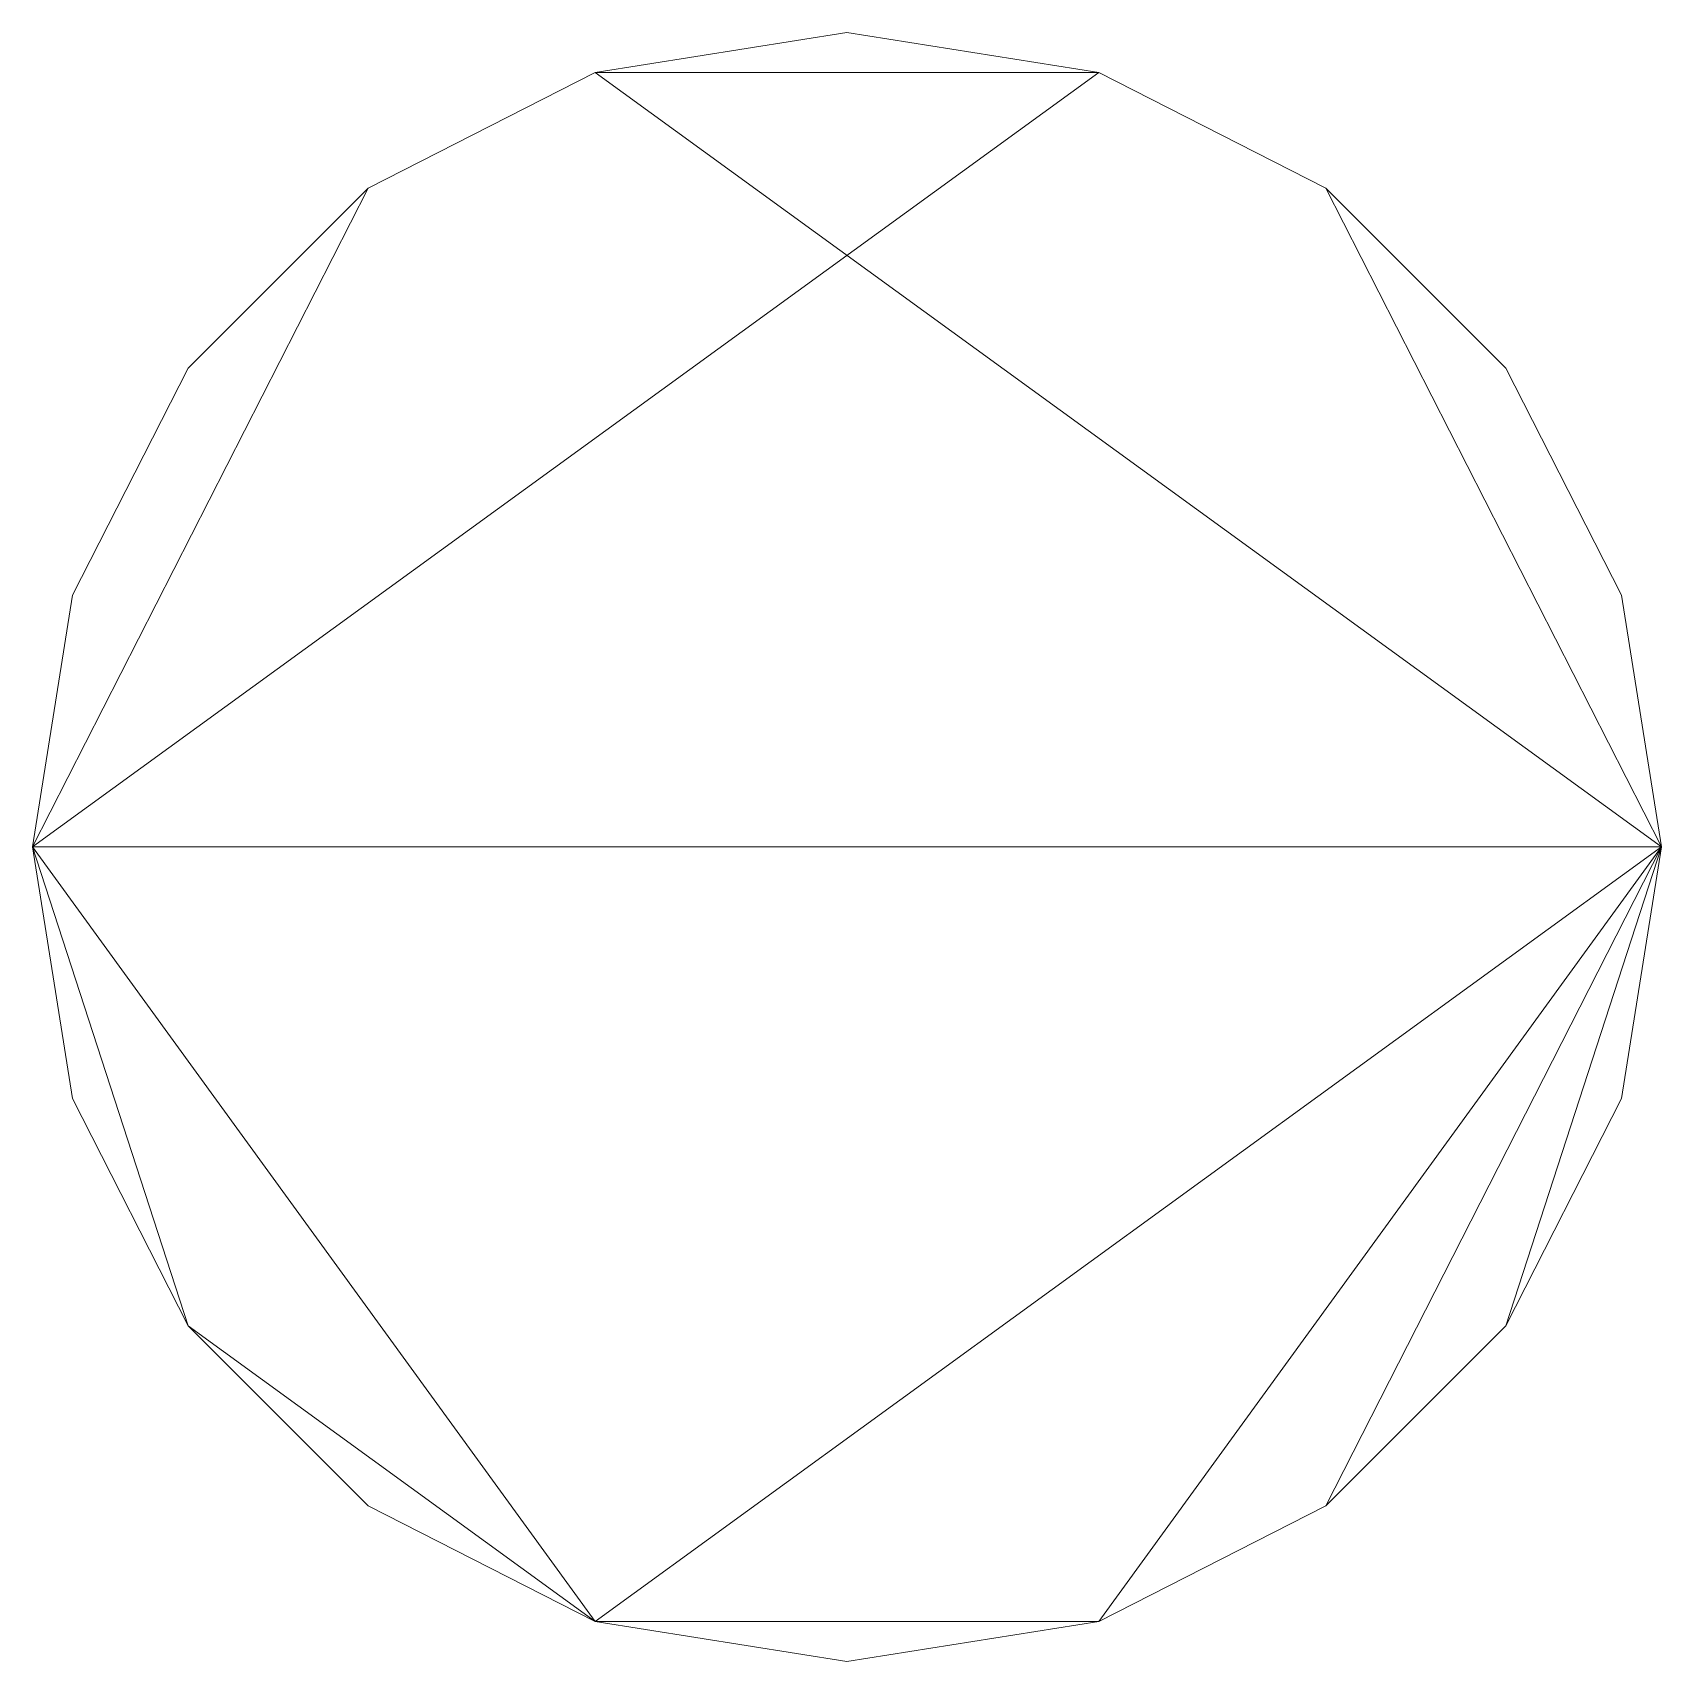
# Model space of a CAD drawing. Header units: inches. Extents: x -3325 to -59, y 5 to 733.
# Drawn here: x -2892.76 to -2886.14, y 596.53 to 603.16 of the extents above; entities that cross this region are included whole.
import ezdxf

# ---------------------------------------------------------------- set-up
doc = ezdxf.new("R2010")
doc.units = ezdxf.units.IN
doc.header["$MEASUREMENT"] = 0
doc.layers.add('P-PIPE', color=10, linetype='Continuous', lineweight=9)

msp = doc.modelspace()

# ---------------------------------------------------------------- linework, layer by layer
at = {"layer": 'P-PIPE', "color": 1}
msp.add_line((-2889.4507, 599.8457, 981.9372), (-2889.4507, 599.8457, 1094.0628), dxfattribs=at)
msp.add_line((-2889.4507, 599.8457, 981.9372), (-2889.4507, 599.8457, 1094.0628), dxfattribs=at)

# ---------------------------------------------------------------- meshes
mesh = msp.add_polyface(dxfattribs=at)
corners = [(-2892.7632, 599.8457, 981.9372), (-2892.6011, 600.8693, 981.9372), (-2892.1306, 601.7927, 981.9372), (-2891.3978, 602.5256, 981.9372), (-2890.4744, 602.9961, 981.9372), (-2889.4508, 603.1582, 981.9372), (-2888.4271, 602.9961, 981.9372), (-2887.5037, 602.5256, 981.9372), (-2886.7709, 601.7927, 981.9372), (-2886.3003, 600.8693, 981.9372), (-2886.1382, 599.8457, 981.9372), (-2886.3003, 598.8221, 981.9372), (-2886.7709, 597.8986, 981.9372), (-2887.5037, 597.1658, 981.9372), (-2888.4271, 596.6953, 981.9372), (-2889.4508, 596.5332, 981.9372), (-2890.4744, 596.6953, 981.9372), (-2891.3978, 597.1658, 981.9372), (-2892.1306, 597.8986, 981.9372), (-2892.6011, 598.8221, 981.9372)]
mesh.append_faces([[corners[k] for k in face] for face in [(6, 4, 5), (16, 14, 15)]], dxfattribs={"vtx0": -1, "color": 1})
mesh.append_faces([[corners[k] for k in face] for face in [(14, 16, 0, 10)]], dxfattribs={"vtx0": -1, "vtx1": -1, "vtx2": -1, "vtx3": -1, "color": 1})
mesh.append_faces([[corners[k] for k in face] for face in [(0, 3, 4, 10)]], dxfattribs={"vtx0": -1, "vtx2": -1, "vtx3": -1, "color": 1})
mesh.append_faces([[corners[k] for k in face] for face in [(10, 12, 13, 14)]], dxfattribs={"vtx0": -1, "vtx3": -1, "color": 1})
mesh.append_faces([[corners[k] for k in face] for face in [(19, 0, 18), (11, 12, 10)]], dxfattribs={"vtx1": -1, "color": 1})
mesh.append_faces([[corners[k] for k in face] for face in [(6, 7, 10, 4)]], dxfattribs={"vtx1": -1, "vtx2": -1, "vtx3": -1, "color": 1})
mesh.append_faces([[corners[k] for k in face] for face in [(8, 9, 10, 7)]], dxfattribs={"vtx2": -1, "color": 1})
mesh.append_faces([[corners[k] for k in face] for face in [(16, 17, 18, 0)]], dxfattribs={"vtx2": -1, "vtx3": -1, "color": 1})
mesh.append_faces([[corners[k] for k in face] for face in [(0, 1, 2, 3)]], dxfattribs={"vtx3": -1, "color": 1})
mesh = msp.add_polyface(dxfattribs=at)
corners = [(-2889.4508, 603.1582, 1094.0628), (-2890.4744, 602.9961, 1094.0628), (-2891.3978, 602.5256, 1094.0628), (-2892.1306, 601.7927, 1094.0628), (-2892.6011, 600.8693, 1094.0628), (-2892.7632, 599.8457, 1094.0628), (-2892.6011, 598.8221, 1094.0628), (-2892.1306, 597.8986, 1094.0628), (-2891.3978, 597.1658, 1094.0628), (-2890.4744, 596.6953, 1094.0628), (-2889.4508, 596.5332, 1094.0628), (-2888.4271, 596.6953, 1094.0628), (-2887.5037, 597.1658, 1094.0628), (-2886.7709, 597.8986, 1094.0628), (-2886.3003, 598.8221, 1094.0628), (-2886.1382, 599.8457, 1094.0628), (-2886.3003, 600.8693, 1094.0628), (-2886.7709, 601.7927, 1094.0628), (-2887.5037, 602.5256, 1094.0628), (-2888.4271, 602.9961, 1094.0628)]
mesh.append_faces([[corners[k] for k in face] for face in [(1, 19, 0), (11, 9, 10), (9, 7, 8)]], dxfattribs={"vtx0": -1, "color": 1})
mesh.append_faces([[corners[k] for k in face] for face in [(9, 15, 5, 7)]], dxfattribs={"vtx0": -1, "vtx1": -1, "vtx2": -1, "vtx3": -1, "color": 1})
mesh.append_faces([[corners[k] for k in face] for face in [(15, 18, 19, 5)]], dxfattribs={"vtx0": -1, "vtx2": -1, "vtx3": -1, "color": 1})
mesh.append_faces([[corners[k] for k in face] for face in [(6, 7, 5)]], dxfattribs={"vtx1": -1, "color": 1})
mesh.append_faces([[corners[k] for k in face] for face in [(11, 12, 15, 9), (1, 2, 5, 19)]], dxfattribs={"vtx1": -1, "vtx2": -1, "vtx3": -1, "color": 1})
mesh.append_faces([[corners[k] for k in face] for face in [(13, 14, 15, 12), (3, 4, 5, 2)]], dxfattribs={"vtx2": -1, "color": 1})
mesh.append_faces([[corners[k] for k in face] for face in [(15, 16, 17, 18)]], dxfattribs={"vtx3": -1, "color": 1})
mesh = msp.add_polyface(dxfattribs=at)
corners = [(-2892.7632, 599.8457, 981.9372), (-2892.7632, 599.8457, 1094.0628), (-2892.6011, 600.8693, 1094.0628), (-2892.1306, 601.7927, 1094.0628), (-2891.3978, 602.5256, 1094.0628), (-2890.4744, 602.9961, 1094.0628), (-2889.4508, 603.1582, 1094.0628), (-2889.4508, 603.1582, 981.9372), (-2890.4744, 602.9961, 981.9372), (-2891.3978, 602.5256, 981.9372), (-2892.1306, 601.7927, 981.9372), (-2892.6011, 600.8693, 981.9372)]
mesh.append_faces([[corners[k] for k in face] for face in [(1, 2, 11, 0)]], dxfattribs={"vtx1": -1, "color": 1})
mesh.append_faces([[corners[k] for k in face] for face in [(2, 3, 10, 11), (9, 10, 3, 4), (4, 5, 8, 9)]], dxfattribs={"vtx1": -1, "vtx3": -1, "color": 1})
mesh.append_faces([[corners[k] for k in face] for face in [(5, 6, 7, 8)]], dxfattribs={"vtx3": -1, "color": 1})
mesh = msp.add_polyface(dxfattribs=at)
corners = [(-2889.4508, 603.1582, 981.9372), (-2889.4508, 603.1582, 1094.0628), (-2888.4271, 602.9961, 1094.0628), (-2887.5037, 602.5256, 1094.0628), (-2886.7709, 601.7927, 1094.0628), (-2886.3003, 600.8693, 1094.0628), (-2886.1382, 599.8457, 1094.0628), (-2886.1382, 599.8457, 981.9372), (-2886.3003, 600.8693, 981.9372), (-2886.7709, 601.7927, 981.9372), (-2887.5037, 602.5256, 981.9372), (-2888.4271, 602.9961, 981.9372)]
mesh.append_faces([[corners[k] for k in face] for face in [(1, 2, 11, 0)]], dxfattribs={"vtx1": -1, "color": 1})
mesh.append_faces([[corners[k] for k in face] for face in [(2, 3, 10, 11), (9, 10, 3, 4), (4, 5, 8, 9)]], dxfattribs={"vtx1": -1, "vtx3": -1, "color": 1})
mesh.append_faces([[corners[k] for k in face] for face in [(5, 6, 7, 8)]], dxfattribs={"vtx3": -1, "color": 1})
mesh = msp.add_polyface(dxfattribs=at)
corners = [(-2889.4508, 596.5332, 981.9372), (-2889.4508, 596.5332, 1094.0628), (-2890.4744, 596.6953, 1094.0628), (-2891.3978, 597.1658, 1094.0628), (-2892.1306, 597.8986, 1094.0628), (-2892.6011, 598.8221, 1094.0628), (-2892.7632, 599.8457, 1094.0628), (-2892.7632, 599.8457, 981.9372), (-2892.6011, 598.8221, 981.9372), (-2892.1306, 597.8986, 981.9372), (-2891.3978, 597.1658, 981.9372), (-2890.4744, 596.6953, 981.9372)]
mesh.append_faces([[corners[k] for k in face] for face in [(1, 2, 11, 0)]], dxfattribs={"vtx1": -1, "color": 1})
mesh.append_faces([[corners[k] for k in face] for face in [(2, 3, 10, 11), (9, 10, 3, 4), (4, 5, 8, 9)]], dxfattribs={"vtx1": -1, "vtx3": -1, "color": 1})
mesh.append_faces([[corners[k] for k in face] for face in [(5, 6, 7, 8)]], dxfattribs={"vtx3": -1, "color": 1})
mesh = msp.add_polyface(dxfattribs=at)
corners = [(-2886.1382, 599.8457, 981.9372), (-2886.1382, 599.8457, 1094.0628), (-2886.3003, 598.8221, 1094.0628), (-2886.7709, 597.8986, 1094.0628), (-2887.5037, 597.1658, 1094.0628), (-2888.4271, 596.6953, 1094.0628), (-2889.4508, 596.5332, 1094.0628), (-2889.4508, 596.5332, 981.9372), (-2888.4271, 596.6953, 981.9372), (-2887.5037, 597.1658, 981.9372), (-2886.7709, 597.8986, 981.9372), (-2886.3003, 598.8221, 981.9372)]
mesh.append_faces([[corners[k] for k in face] for face in [(1, 2, 11, 0)]], dxfattribs={"vtx1": -1, "color": 1})
mesh.append_faces([[corners[k] for k in face] for face in [(2, 3, 10, 11), (9, 10, 3, 4), (4, 5, 8, 9)]], dxfattribs={"vtx1": -1, "vtx3": -1, "color": 1})
mesh.append_faces([[corners[k] for k in face] for face in [(5, 6, 7, 8)]], dxfattribs={"vtx3": -1, "color": 1})

doc.saveas('drawing.dxf')
